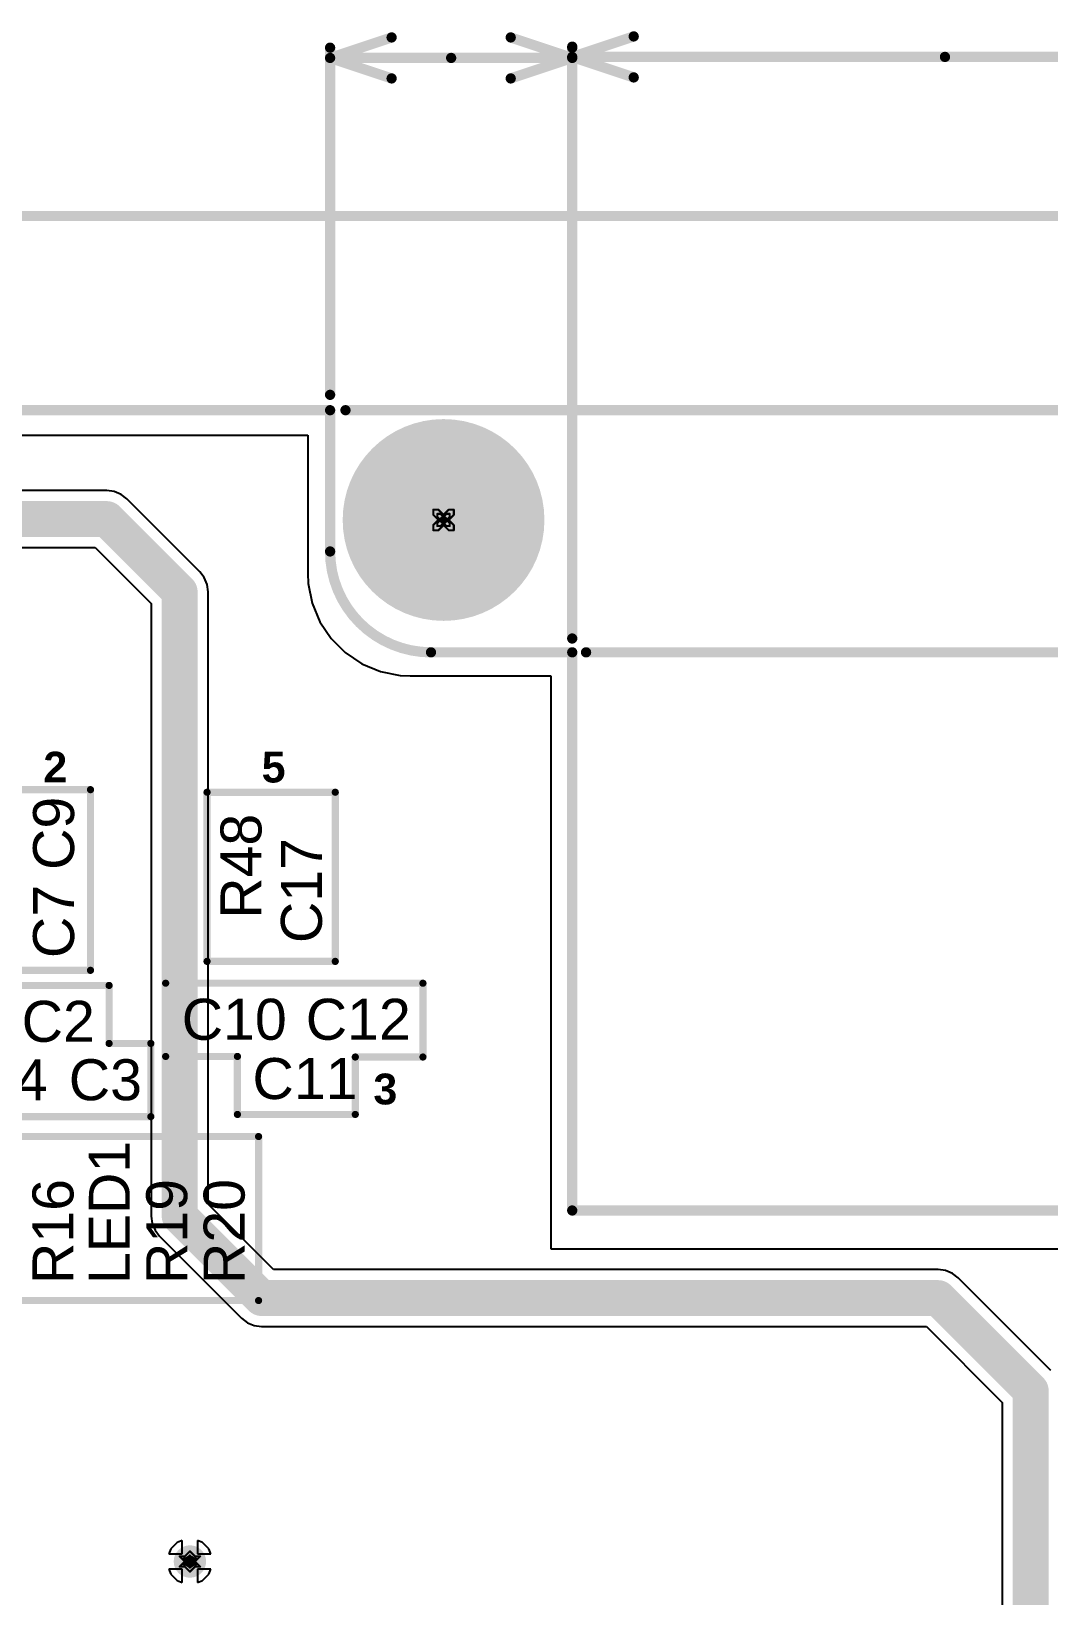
# Model space of a CAD drawing. Header units: inches. Extents: x -18 to 237, y -41 to 211.
# Drawn here: x 44.58 to 69.8, y 81.15 to 119.91 of the extents above; entities that cross this region are included whole.
import ezdxf

# ---------------------------------------------------------------- set-up
doc = ezdxf.new("R2010")
doc.units = ezdxf.units.IN
for name, color, linetype in [('Board Outline', 216, 'Continuous'), ('Bottom Layer', 5, 'Continuous'), ('Bottom Solder', 6, 'Continuous'), ('Dimensions', 6, 'Continuous'), ('Drill Drawing', 1, 'Continuous'), ('Pad Holes', 156, 'Continuous'), ('Top Layer', 1, 'Continuous'), ('Top Overlay', 2, 'Continuous'), ('Top Solder', 216, 'Continuous'), ('Via Holes', 16, 'Continuous')]:
    doc.layers.add(name, color=color, linetype=linetype)
doc.styles.add('Arial', font='', dxfattribs={"height": 0.2})
doc.styles.add('Arial_Bold', font='', dxfattribs={"height": 0.2})
doc.styles.get('Arial').set_extended_font_data('Arial')
doc.styles.get('Arial_Bold').set_extended_font_data('Arial', bold=True)

msp = doc.modelspace()

# ---------------------------------------------------------------- hatches: boundary and pattern name
at = {"layer": 'Bottom Layer'}
h = msp.add_hatch(color=5, dxfattribs=at)
edge = h.paths.add_edge_path()
edge.add_arc((48.51400508, 81.99419974), 0.2999994, 0, 360)
at = {"layer": 'Bottom Solder'}
h = msp.add_hatch(color=6, dxfattribs=at)
edge = h.paths.add_edge_path()
edge.add_arc((54.79970752, 107.80347248), 0.1016, 0, 360)
h = msp.add_hatch(color=6, dxfattribs=at)
edge = h.paths.add_edge_path()
edge.add_arc((48.51400508, 81.99419974), 0.4015993999999999, 0, 360)
at = {"layer": 'Pad Holes'}
h = msp.add_hatch(color=7, dxfattribs=at)
edge = h.paths.add_edge_path()
edge.add_arc((54.79970752, 107.80347248), 2.50000008, 0, 360)
at = {"layer": 'Top Layer'}
h = msp.add_hatch(color=1, dxfattribs=at)
edge = h.paths.add_edge_path()
edge.add_arc((48.51400508, 81.99419974), 0.2999994, 0, 360)
at = {"layer": 'Top Solder'}
h = msp.add_hatch(color=216, dxfattribs=at)
edge = h.paths.add_edge_path()
edge.add_arc((54.79970752, 107.80347248), 0.1016, 0, 360)
h = msp.add_hatch(color=216, dxfattribs=at)
edge = h.paths.add_edge_path()
edge.add_arc((48.51400508, 81.99419974), 0.4015993999999999, 0, 360)
at = {"layer": 'Via Holes'}
h = msp.add_hatch(color=7, dxfattribs=at)
edge = h.paths.add_edge_path()
edge.add_arc((48.51400508, 81.99419974), 0.1499997, 0, 360)

# ---------------------------------------------------------------- linework, layer by layer
at = {"layer": 'Board Outline'}
for points in [[(-3.53781106, 110.52366008, 0.254, 0.254, 0), (51.98820438, 110.52366008, 0.254, 0.254, 0)], [(51.98821708, 107.02367216, 0.254, 0.254, 0), (51.98821708, 110.52367278, 0.254, 0.254, 0)], [(54.48822478, 104.5236797, 0.254, 0.254, -0.4142132647933232), (51.9882247, 107.02367216, 0.254, 0.254, 0)], [(54.48822478, 104.52367208, 0.254, 0.254, 0), (57.98819237999999, 104.52367208, 0.254, 0.254, 0)], [(57.98820508, 90.69266087999999, 0.254, 0.254, 0), (57.98820508, 104.52365938, 0.254, 0.254, 0)], [(57.98819237999999, 104.52367208, 0.1778, 0.1778, -1.496605762665489), (57.98820508, 104.5236416, 0.1778, 0.1778, 0)], [(57.98820508, 90.69266087999999, 0.254, 0.254, 0), (76.46217879999999, 90.69266087999999, 0.254, 0.254, 0)]]:
    msp.add_lwpolyline(points, format="xyseb", dxfattribs=at)
for points in [[(51.92470438, 110.52366008, 0.127, 0.127, 1), (52.05170438, 110.52366008, 0.127, 0.127, 1)], [(51.92471708, 110.52367278, 0.127, 0.127, 1), (52.05171708, 110.52367278, 0.127, 0.127, 1)], [(51.92471708, 107.02367216, 0.127, 0.127, 1), (52.05171708, 107.02367216, 0.127, 0.127, 1)], [(51.9247247, 107.02367216, 0.127, 0.127, 1), (52.0517247, 107.02367216, 0.127, 0.127, 1)], [(54.42472478, 104.5236797, 0.127, 0.127, 1), (54.55172477999999, 104.5236797, 0.127, 0.127, 1)], [(54.42472478, 104.52367208, 0.127, 0.127, 1), (54.55172477999999, 104.52367208, 0.127, 0.127, 1)], [(57.92469238, 104.52367208, 0.127, 0.127, 1), (58.05169237999999, 104.52367208, 0.127, 0.127, 1)], [(57.92470508, 104.52365938, 0.127, 0.127, 1), (58.05170508, 104.52365938, 0.127, 0.127, 1)], [(57.94374238, 104.52367208, 0.08889999999999999, 0.08889999999999999, 1), (58.03264237999999, 104.52367208, 0.08889999999999999, 0.08889999999999999, 1)], [(57.94375508, 104.5236416, 0.08889999999999999, 0.08889999999999999, 1), (58.03265508, 104.5236416, 0.08889999999999999, 0.08889999999999999, 1)], [(57.92470508, 90.69266087999999, 0.127, 0.127, 1), (58.05170508, 90.69266087999999, 0.127, 0.127, 1)], [(57.92470508, 90.69266087999999, 0.127, 0.127, 1), (58.05170508, 90.69266087999999, 0.127, 0.127, 1)]]:
    msp.add_lwpolyline(points, format="xyseb", close=True, dxfattribs=at)
at = {"layer": 'Bottom Layer'}
for p, q in [((39.45339074, 109.90879466), (51.43500508, 109.90879212)), ((51.43500508, 109.90879212), (51.43500508, 106.47979974)), ((51.43500508, 106.47979974), (51.44723517999999, 106.23083402)), ((51.44723517999999, 106.23083402), (51.54437494, 105.74247584)), ((51.54437494, 105.74247584), (51.7349232, 105.28245136)), ((51.7349232, 105.28245136), (52.01155713999999, 104.86843898)), ((52.01155713999999, 104.86843898), (52.36364432, 104.5163518)), ((52.36364432, 104.5163518), (52.77765669999999, 104.23971786)), ((52.77765669999999, 104.23971786), (53.23768118, 104.0491696)), ((53.23768118, 104.0491696), (53.72603936, 103.95202984)), ((53.72603936, 103.95202984), (53.97500508, 103.93979974)), ((53.97500508, 103.93979974), (57.45480508, 103.93979974)), ((57.45480508, 103.93979974), (57.45480508, 89.74120228)), ((57.45480508, 89.74120228), (75.81895936, 89.74118958)), ((48.04434638, 82.3080142), (47.99326698, 82.18469974)), ((48.20019061999999, 82.46385844), (48.04434638, 82.3080142)), ((48.32350508, 82.51493784), (48.20019061999999, 82.46385844)), ((48.32350508, 82.18469974), (48.32350508, 82.51493784)), ((48.82781954, 82.46385844), (48.70450508, 82.51493784)), ((48.70450508, 82.51493784), (48.70450508, 82.18469974)), ((48.98366378, 82.3080142), (48.82781954, 82.46385844)), ((49.03474318, 82.18469974), (48.98366378, 82.3080142)), ((47.99326698, 82.18469974), (48.32350508, 82.18469974)), ((48.32350508, 81.80369973999998), (47.99326698, 81.80369973999998)), ((47.99326698, 81.80369973999998), (48.04434638, 81.68038528)), ((48.32350508, 81.47346164), (48.32350508, 81.80369973999998)), ((48.70450508, 82.18469974), (49.03474318, 82.18469974)), ((49.03474318, 81.80369973999998), (48.70450508, 81.80369973999998)), ((48.70450508, 81.80369973999998), (48.70450508, 81.47346164)), ((48.98366378, 81.68038528), (49.03474318, 81.80369973999998)), ((48.04434638, 81.68038528), (48.20019061999999, 81.52454104)), ((48.20019061999999, 81.52454104), (48.32350508, 81.47346164)), ((48.70450508, 81.47346164), (48.82781954, 81.52454104)), ((48.82781954, 81.52454104), (48.98366378, 81.68038528))]:
    msp.add_line(p, q, dxfattribs=at)
at = {"layer": 'Dimensions'}
for points in [[(51.98821708, 119.253, 0.254, 0.254, 0), (53.51221708, 119.761, 0.254, 0.254, 0)], [(56.46420508, 119.761, 0.254, 0.254, 0), (57.98820508, 119.253, 0.254, 0.254, 0)], [(57.98820508, 119.2784, 0.254, 0.254, 0), (59.51220508, 119.7864, 0.254, 0.254, 0)], [(51.98821708, 110.90467278, 0.254, 0.254, 0), (51.98821708, 119.507, 0.254, 0.254, 0)], [(57.98820508, 104.8665416, 0.254, 0.254, 0), (57.98820508, 119.5324, 0.254, 0.254, 0)], [(57.98820508, 104.8665416, 0.254, 0.254, 0), (57.98820508, 119.507, 0.254, 0.254, 0)], [(57.98820508, 119.2784, 0.254, 0.254, 0), (59.51220508, 118.7704, 0.254, 0.254, 0)], [(57.98820508, 119.2784, 0.254, 0.254, 0), (67.22519194, 119.2784, 0.254, 0.254, 0)], [(67.22519194, 119.2784, 0.254, 0.254, 0), (76.46217879999999, 119.2784, 0.254, 0.254, 0)], [(51.98821708, 119.253, 0.254, 0.254, 0), (53.51221708, 118.745, 0.254, 0.254, 0)], [(51.98821708, 119.253, 0.254, 0.254, 0), (54.98821107999999, 119.253, 0.254, 0.254, 0)], [(54.98821107999999, 119.253, 0.254, 0.254, 0), (57.98820508, 119.253, 0.254, 0.254, 0)], [(56.46420508, 118.745, 0.254, 0.254, 0), (57.98820508, 119.253, 0.254, 0.254, 0)], [(43.31795756, 115.33648256, 0.254, 0.254, 0), (76.46217879999999, 115.33648256, 0.254, 0.254, 0)], [(52.36921707999999, 110.52367278, 0.254, 0.254, 0), (90.47479999999999, 110.52367278, 0.254, 0.254, 0)], [(58.33110508, 104.5236416, 0.254, 0.254, 0), (83.28659999999999, 104.5236416, 0.254, 0.254, 0)]]:
    msp.add_lwpolyline(points, format="xyseb", dxfattribs=at)
for points in [[(53.44871707999999, 119.761, 0.127, 0.127, 1), (53.57571708, 119.761, 0.127, 0.127, 1)], [(56.40070507999999, 119.761, 0.127, 0.127, 1), (56.52770508, 119.761, 0.127, 0.127, 1)], [(59.44870508, 119.7864, 0.127, 0.127, 1), (59.57570508, 119.7864, 0.127, 0.127, 1)], [(51.92471708, 119.507, 0.127, 0.127, 1), (52.05171708, 119.507, 0.127, 0.127, 1)], [(57.92470508, 119.5324, 0.127, 0.127, 1), (58.05170508, 119.5324, 0.127, 0.127, 1)], [(57.92470508, 119.507, 0.127, 0.127, 1), (58.05170508, 119.507, 0.127, 0.127, 1)], [(57.92470508, 119.2784, 0.127, 0.127, 1), (58.05170508, 119.2784, 0.127, 0.127, 1)], [(57.92470508, 119.2784, 0.127, 0.127, 1), (58.05170508, 119.2784, 0.127, 0.127, 1)], [(57.92470508, 119.2784, 0.127, 0.127, 1), (58.05170508, 119.2784, 0.127, 0.127, 1)], [(67.16169194, 119.2784, 0.127, 0.127, 1), (67.28869194, 119.2784, 0.127, 0.127, 1)], [(67.16169194, 119.2784, 0.127, 0.127, 1), (67.28869194, 119.2784, 0.127, 0.127, 1)], [(51.92471708, 119.253, 0.127, 0.127, 1), (52.05171708, 119.253, 0.127, 0.127, 1)], [(51.92471708, 119.253, 0.127, 0.127, 1), (52.05171708, 119.253, 0.127, 0.127, 1)], [(51.92471708, 119.253, 0.127, 0.127, 1), (52.05171708, 119.253, 0.127, 0.127, 1)], [(54.92471107999999, 119.253, 0.127, 0.127, 1), (55.05171107999999, 119.253, 0.127, 0.127, 1)], [(54.92471107999999, 119.253, 0.127, 0.127, 1), (55.05171107999999, 119.253, 0.127, 0.127, 1)], [(57.92470508, 119.253, 0.127, 0.127, 1), (58.05170508, 119.253, 0.127, 0.127, 1)], [(57.92470508, 119.253, 0.127, 0.127, 1), (58.05170508, 119.253, 0.127, 0.127, 1)], [(57.92470508, 119.253, 0.127, 0.127, 1), (58.05170508, 119.253, 0.127, 0.127, 1)], [(53.44871707999999, 118.745, 0.127, 0.127, 1), (53.57571708, 118.745, 0.127, 0.127, 1)], [(56.40070507999999, 118.745, 0.127, 0.127, 1), (56.52770508, 118.745, 0.127, 0.127, 1)], [(59.44870508, 118.7704, 0.127, 0.127, 1), (59.57570508, 118.7704, 0.127, 0.127, 1)], [(51.92471708, 110.90467278, 0.127, 0.127, 1), (52.05171708, 110.90467278, 0.127, 0.127, 1)], [(52.30571707999999, 110.52367278, 0.127, 0.127, 1), (52.43271707999999, 110.52367278, 0.127, 0.127, 1)], [(57.92470508, 104.8665416, 0.127, 0.127, 1), (58.05170508, 104.8665416, 0.127, 0.127, 1)], [(57.92470508, 104.8665416, 0.127, 0.127, 1), (58.05170508, 104.8665416, 0.127, 0.127, 1)], [(58.26760508, 104.5236416, 0.127, 0.127, 1), (58.39460508, 104.5236416, 0.127, 0.127, 1)]]:
    msp.add_lwpolyline(points, format="xyseb", close=True, dxfattribs=at)
at = {"layer": 'Drill Drawing'}
for points in [[(54.54570751999999, 107.93047248, 0.0508, 0.0508, 0), (54.54570751999999, 108.05747248, 0.0508, 0.0508, 0)], [(54.54570751999999, 108.05747248, 0.0508, 0.0508, 0), (54.67270752, 108.05747248, 0.0508, 0.0508, 0)], [(54.54570751999999, 107.93047248, 0.0508, 0.0508, 0), (54.67270752, 107.80347248, 0.0508, 0.0508, 0)], [(54.54570751999999, 107.67647248, 0.0508, 0.0508, 0), (54.67270752, 107.80347248, 0.0508, 0.0508, 0)], [(54.64730752, 107.87967248, 0.0508, 0.0508, 0), (54.64730752, 107.95587248, 0.0508, 0.0508, 0)], [(54.64730752, 107.95587248, 0.0508, 0.0508, 0), (54.72350752, 107.95587248, 0.0508, 0.0508, 0)], [(54.64730752, 107.87967248, 0.0508, 0.0508, 0), (54.72350752, 107.80347248, 0.0508, 0.0508, 0)], [(54.64730752, 107.72727248, 0.0508, 0.0508, 0), (54.72350752, 107.80347248, 0.0508, 0.0508, 0)], [(54.67270752, 108.05747248, 0.0508, 0.0508, 0), (54.79970752, 107.93047248, 0.0508, 0.0508, 0)], [(54.72350752, 107.95587248, 0.0508, 0.0508, 0), (54.79970752, 107.87967248, 0.0508, 0.0508, 0)], [(54.79970752, 107.93047248, 0.0508, 0.0508, 0), (54.92670752, 108.05747248, 0.0508, 0.0508, 0)], [(54.79970752, 107.87967248, 0.0508, 0.0508, 0), (54.87590751999999, 107.95587248, 0.0508, 0.0508, 0)], [(54.87590751999999, 107.95587248, 0.0508, 0.0508, 0), (54.95210752, 107.95587248, 0.0508, 0.0508, 0)], [(54.87590751999999, 107.80347248, 0.0508, 0.0508, 0), (54.95210752, 107.87967248, 0.0508, 0.0508, 0)], [(54.87590751999999, 107.80347248, 0.0508, 0.0508, 0), (54.95210752, 107.72727248, 0.0508, 0.0508, 0)], [(54.92670752, 108.05747248, 0.0508, 0.0508, 0), (55.05370752, 108.05747248, 0.0508, 0.0508, 0)], [(54.92670752, 107.80347248, 0.0508, 0.0508, 0), (55.05370752, 107.93047248, 0.0508, 0.0508, 0)], [(54.92670752, 107.80347248, 0.0508, 0.0508, 0), (55.05370752, 107.67647248, 0.0508, 0.0508, 0)], [(54.95210752, 107.87967248, 0.0508, 0.0508, 0), (54.95210752, 107.95587248, 0.0508, 0.0508, 0)], [(55.05370752, 107.93047248, 0.0508, 0.0508, 0), (55.05370752, 108.05747248, 0.0508, 0.0508, 0)], [(54.54570751999999, 107.54947248, 0.0508, 0.0508, 0), (54.54570751999999, 107.67647248, 0.0508, 0.0508, 0)], [(54.54570751999999, 107.54947248, 0.0508, 0.0508, 0), (54.67270752, 107.54947248, 0.0508, 0.0508, 0)], [(54.64730752, 107.65107248, 0.0508, 0.0508, 0), (54.64730752, 107.72727248, 0.0508, 0.0508, 0)], [(54.64730752, 107.65107248, 0.0508, 0.0508, 0), (54.72350752, 107.65107248, 0.0508, 0.0508, 0)], [(54.67270752, 107.54947248, 0.0508, 0.0508, 0), (54.79970752, 107.67647248, 0.0508, 0.0508, 0)], [(54.72350752, 107.65107248, 0.0508, 0.0508, 0), (54.79970752, 107.72727248, 0.0508, 0.0508, 0)], [(54.79970752, 107.72727248, 0.0508, 0.0508, 0), (54.87590751999999, 107.65107248, 0.0508, 0.0508, 0)], [(54.79970752, 107.67647248, 0.0508, 0.0508, 0), (54.92670752, 107.54947248, 0.0508, 0.0508, 0)], [(54.87590751999999, 107.65107248, 0.0508, 0.0508, 0), (54.95210752, 107.65107248, 0.0508, 0.0508, 0)], [(54.92670752, 107.54947248, 0.0508, 0.0508, 0), (55.05370752, 107.54947248, 0.0508, 0.0508, 0)], [(54.95210752, 107.65107248, 0.0508, 0.0508, 0), (54.95210752, 107.72727248, 0.0508, 0.0508, 0)], [(55.05370752, 107.54947248, 0.0508, 0.0508, 0), (55.05370752, 107.67647248, 0.0508, 0.0508, 0)], [(48.38700507999999, 82.12119974, 0.0508, 0.0508, 0), (48.51400508, 82.24819973999999, 0.0508, 0.0508, 0)], [(48.51400508, 82.24819973999999, 0.0508, 0.0508, 0), (48.64100507999999, 82.12119974, 0.0508, 0.0508, 0)], [(48.26000508, 82.12119974, 0.0508, 0.0508, 0), (48.38700507999999, 81.99419974, 0.0508, 0.0508, 0)], [(48.26000508, 82.12119974, 0.0508, 0.0508, 0), (48.38700507999999, 82.12119974, 0.0508, 0.0508, 0)], [(48.26000508, 81.86719974, 0.0508, 0.0508, 0), (48.38700507999999, 81.99419974, 0.0508, 0.0508, 0)], [(48.26000508, 81.86719974, 0.0508, 0.0508, 0), (48.38700507999999, 81.86719974, 0.0508, 0.0508, 0)], [(48.36160508, 82.07039974, 0.0508, 0.0508, 0), (48.43780508, 81.99419974, 0.0508, 0.0508, 0)], [(48.36160508, 82.07039974, 0.0508, 0.0508, 0), (48.43780508, 82.07039974, 0.0508, 0.0508, 0)], [(48.36160508, 81.91799974, 0.0508, 0.0508, 0), (48.43780508, 81.99419974, 0.0508, 0.0508, 0)], [(48.36160508, 81.91799974, 0.0508, 0.0508, 0), (48.43780508, 81.91799974, 0.0508, 0.0508, 0)], [(48.38700507999999, 81.86719974, 0.0508, 0.0508, 0), (48.51400508, 81.74019974, 0.0508, 0.0508, 0)], [(48.43780508, 82.07039974, 0.0508, 0.0508, 0), (48.51400508, 82.14659974, 0.0508, 0.0508, 0)], [(48.43780508, 81.91799974, 0.0508, 0.0508, 0), (48.51400508, 81.84179974, 0.0508, 0.0508, 0)], [(48.51400508, 82.14659974, 0.0508, 0.0508, 0), (48.59020508, 82.07039974, 0.0508, 0.0508, 0)], [(48.51400508, 81.84179974, 0.0508, 0.0508, 0), (48.59020508, 81.91799974, 0.0508, 0.0508, 0)], [(48.51400508, 81.74019974, 0.0508, 0.0508, 0), (48.64100507999999, 81.86719974, 0.0508, 0.0508, 0)], [(48.59020508, 82.07039974, 0.0508, 0.0508, 0), (48.66640508, 82.07039974, 0.0508, 0.0508, 0)], [(48.59020508, 81.99419974, 0.0508, 0.0508, 0), (48.66640508, 82.07039974, 0.0508, 0.0508, 0)], [(48.59020508, 81.99419974, 0.0508, 0.0508, 0), (48.66640508, 81.91799974, 0.0508, 0.0508, 0)], [(48.59020508, 81.91799974, 0.0508, 0.0508, 0), (48.66640508, 81.91799974, 0.0508, 0.0508, 0)], [(48.64100507999999, 82.12119974, 0.0508, 0.0508, 0), (48.76800508, 82.12119974, 0.0508, 0.0508, 0)], [(48.64100507999999, 81.99419974, 0.0508, 0.0508, 0), (48.76800508, 82.12119974, 0.0508, 0.0508, 0)], [(48.64100507999999, 81.99419974, 0.0508, 0.0508, 0), (48.76800508, 81.86719974, 0.0508, 0.0508, 0)], [(48.64100507999999, 81.86719974, 0.0508, 0.0508, 0), (48.76800508, 81.86719974, 0.0508, 0.0508, 0)]]:
    msp.add_lwpolyline(points, format="xyseb", dxfattribs=at)
for points in [[(54.53300751999999, 108.05747248, 0.0254, 0.0254, 1), (54.55840752, 108.05747248, 0.0254, 0.0254, 1)], [(54.53300751999999, 108.05747248, 0.0254, 0.0254, 1), (54.55840752, 108.05747248, 0.0254, 0.0254, 1)], [(54.53300751999999, 107.93047248, 0.0254, 0.0254, 1), (54.55840752, 107.93047248, 0.0254, 0.0254, 1)], [(54.53300751999999, 107.93047248, 0.0254, 0.0254, 1), (54.55840752, 107.93047248, 0.0254, 0.0254, 1)], [(54.63460751999999, 107.95587248, 0.0254, 0.0254, 1), (54.66000752, 107.95587248, 0.0254, 0.0254, 1)], [(54.63460751999999, 107.95587248, 0.0254, 0.0254, 1), (54.66000752, 107.95587248, 0.0254, 0.0254, 1)], [(54.63460751999999, 107.87967248, 0.0254, 0.0254, 1), (54.66000752, 107.87967248, 0.0254, 0.0254, 1)], [(54.63460751999999, 107.87967248, 0.0254, 0.0254, 1), (54.66000752, 107.87967248, 0.0254, 0.0254, 1)], [(54.66000752, 108.05747248, 0.0254, 0.0254, 1), (54.68540752, 108.05747248, 0.0254, 0.0254, 1)], [(54.66000752, 108.05747248, 0.0254, 0.0254, 1), (54.68540752, 108.05747248, 0.0254, 0.0254, 1)], [(54.66000752, 107.80347248, 0.0254, 0.0254, 1), (54.68540752, 107.80347248, 0.0254, 0.0254, 1)], [(54.66000752, 107.80347248, 0.0254, 0.0254, 1), (54.68540752, 107.80347248, 0.0254, 0.0254, 1)], [(54.71080752, 107.95587248, 0.0254, 0.0254, 1), (54.73620751999999, 107.95587248, 0.0254, 0.0254, 1)], [(54.71080752, 107.95587248, 0.0254, 0.0254, 1), (54.73620751999999, 107.95587248, 0.0254, 0.0254, 1)], [(54.71080752, 107.80347248, 0.0254, 0.0254, 1), (54.73620751999999, 107.80347248, 0.0254, 0.0254, 1)], [(54.71080752, 107.80347248, 0.0254, 0.0254, 1), (54.73620751999999, 107.80347248, 0.0254, 0.0254, 1)], [(54.78700752, 107.93047248, 0.0254, 0.0254, 1), (54.81240751999999, 107.93047248, 0.0254, 0.0254, 1)], [(54.78700752, 107.93047248, 0.0254, 0.0254, 1), (54.81240751999999, 107.93047248, 0.0254, 0.0254, 1)], [(54.78700752, 107.87967248, 0.0254, 0.0254, 1), (54.81240751999999, 107.87967248, 0.0254, 0.0254, 1)], [(54.78700752, 107.87967248, 0.0254, 0.0254, 1), (54.81240751999999, 107.87967248, 0.0254, 0.0254, 1)], [(54.86320752, 107.95587248, 0.0254, 0.0254, 1), (54.88860752, 107.95587248, 0.0254, 0.0254, 1)], [(54.86320752, 107.95587248, 0.0254, 0.0254, 1), (54.88860752, 107.95587248, 0.0254, 0.0254, 1)], [(54.86320752, 107.80347248, 0.0254, 0.0254, 1), (54.88860752, 107.80347248, 0.0254, 0.0254, 1)], [(54.86320752, 107.80347248, 0.0254, 0.0254, 1), (54.88860752, 107.80347248, 0.0254, 0.0254, 1)], [(54.91400751999999, 108.05747248, 0.0254, 0.0254, 1), (54.93940751999999, 108.05747248, 0.0254, 0.0254, 1)], [(54.91400751999999, 108.05747248, 0.0254, 0.0254, 1), (54.93940751999999, 108.05747248, 0.0254, 0.0254, 1)], [(54.91400751999999, 107.80347248, 0.0254, 0.0254, 1), (54.93940751999999, 107.80347248, 0.0254, 0.0254, 1)], [(54.91400751999999, 107.80347248, 0.0254, 0.0254, 1), (54.93940751999999, 107.80347248, 0.0254, 0.0254, 1)], [(54.93940751999999, 107.95587248, 0.0254, 0.0254, 1), (54.96480752, 107.95587248, 0.0254, 0.0254, 1)], [(54.93940751999999, 107.95587248, 0.0254, 0.0254, 1), (54.96480752, 107.95587248, 0.0254, 0.0254, 1)], [(54.93940751999999, 107.87967248, 0.0254, 0.0254, 1), (54.96480752, 107.87967248, 0.0254, 0.0254, 1)], [(54.93940751999999, 107.87967248, 0.0254, 0.0254, 1), (54.96480752, 107.87967248, 0.0254, 0.0254, 1)], [(55.04100751999999, 108.05747248, 0.0254, 0.0254, 1), (55.06640752, 108.05747248, 0.0254, 0.0254, 1)], [(55.04100751999999, 108.05747248, 0.0254, 0.0254, 1), (55.06640752, 108.05747248, 0.0254, 0.0254, 1)], [(55.04100751999999, 107.93047248, 0.0254, 0.0254, 1), (55.06640752, 107.93047248, 0.0254, 0.0254, 1)], [(55.04100751999999, 107.93047248, 0.0254, 0.0254, 1), (55.06640752, 107.93047248, 0.0254, 0.0254, 1)], [(54.53300751999999, 107.67647248, 0.0254, 0.0254, 1), (54.55840752, 107.67647248, 0.0254, 0.0254, 1)], [(54.53300751999999, 107.67647248, 0.0254, 0.0254, 1), (54.55840752, 107.67647248, 0.0254, 0.0254, 1)], [(54.53300751999999, 107.54947248, 0.0254, 0.0254, 1), (54.55840752, 107.54947248, 0.0254, 0.0254, 1)], [(54.53300751999999, 107.54947248, 0.0254, 0.0254, 1), (54.55840752, 107.54947248, 0.0254, 0.0254, 1)], [(54.63460751999999, 107.72727248, 0.0254, 0.0254, 1), (54.66000752, 107.72727248, 0.0254, 0.0254, 1)], [(54.63460751999999, 107.72727248, 0.0254, 0.0254, 1), (54.66000752, 107.72727248, 0.0254, 0.0254, 1)], [(54.63460751999999, 107.65107248, 0.0254, 0.0254, 1), (54.66000752, 107.65107248, 0.0254, 0.0254, 1)], [(54.63460751999999, 107.65107248, 0.0254, 0.0254, 1), (54.66000752, 107.65107248, 0.0254, 0.0254, 1)], [(54.66000752, 107.54947248, 0.0254, 0.0254, 1), (54.68540752, 107.54947248, 0.0254, 0.0254, 1)], [(54.66000752, 107.54947248, 0.0254, 0.0254, 1), (54.68540752, 107.54947248, 0.0254, 0.0254, 1)], [(54.71080752, 107.65107248, 0.0254, 0.0254, 1), (54.73620751999999, 107.65107248, 0.0254, 0.0254, 1)], [(54.71080752, 107.65107248, 0.0254, 0.0254, 1), (54.73620751999999, 107.65107248, 0.0254, 0.0254, 1)], [(54.78700752, 107.72727248, 0.0254, 0.0254, 1), (54.81240751999999, 107.72727248, 0.0254, 0.0254, 1)], [(54.78700752, 107.72727248, 0.0254, 0.0254, 1), (54.81240751999999, 107.72727248, 0.0254, 0.0254, 1)], [(54.78700752, 107.67647248, 0.0254, 0.0254, 1), (54.81240751999999, 107.67647248, 0.0254, 0.0254, 1)], [(54.78700752, 107.67647248, 0.0254, 0.0254, 1), (54.81240751999999, 107.67647248, 0.0254, 0.0254, 1)], [(54.86320752, 107.65107248, 0.0254, 0.0254, 1), (54.88860752, 107.65107248, 0.0254, 0.0254, 1)], [(54.86320752, 107.65107248, 0.0254, 0.0254, 1), (54.88860752, 107.65107248, 0.0254, 0.0254, 1)], [(54.91400751999999, 107.54947248, 0.0254, 0.0254, 1), (54.93940751999999, 107.54947248, 0.0254, 0.0254, 1)], [(54.91400751999999, 107.54947248, 0.0254, 0.0254, 1), (54.93940751999999, 107.54947248, 0.0254, 0.0254, 1)], [(54.93940751999999, 107.72727248, 0.0254, 0.0254, 1), (54.96480752, 107.72727248, 0.0254, 0.0254, 1)], [(54.93940751999999, 107.72727248, 0.0254, 0.0254, 1), (54.96480752, 107.72727248, 0.0254, 0.0254, 1)], [(54.93940751999999, 107.65107248, 0.0254, 0.0254, 1), (54.96480752, 107.65107248, 0.0254, 0.0254, 1)], [(54.93940751999999, 107.65107248, 0.0254, 0.0254, 1), (54.96480752, 107.65107248, 0.0254, 0.0254, 1)], [(55.04100751999999, 107.67647248, 0.0254, 0.0254, 1), (55.06640752, 107.67647248, 0.0254, 0.0254, 1)], [(55.04100751999999, 107.67647248, 0.0254, 0.0254, 1), (55.06640752, 107.67647248, 0.0254, 0.0254, 1)], [(55.04100751999999, 107.54947248, 0.0254, 0.0254, 1), (55.06640752, 107.54947248, 0.0254, 0.0254, 1)], [(55.04100751999999, 107.54947248, 0.0254, 0.0254, 1), (55.06640752, 107.54947248, 0.0254, 0.0254, 1)], [(48.50130508, 82.24819973999999, 0.0254, 0.0254, 1), (48.52670508, 82.24819973999999, 0.0254, 0.0254, 1)], [(48.50130508, 82.24819973999999, 0.0254, 0.0254, 1), (48.52670508, 82.24819973999999, 0.0254, 0.0254, 1)], [(48.24730508, 82.12119974, 0.0254, 0.0254, 1), (48.27270507999999, 82.12119974, 0.0254, 0.0254, 1)], [(48.24730508, 82.12119974, 0.0254, 0.0254, 1), (48.27270507999999, 82.12119974, 0.0254, 0.0254, 1)], [(48.24730508, 81.86719974, 0.0254, 0.0254, 1), (48.27270507999999, 81.86719974, 0.0254, 0.0254, 1)], [(48.24730508, 81.86719974, 0.0254, 0.0254, 1), (48.27270507999999, 81.86719974, 0.0254, 0.0254, 1)], [(48.34890508, 82.07039974, 0.0254, 0.0254, 1), (48.37430508, 82.07039974, 0.0254, 0.0254, 1)], [(48.34890508, 82.07039974, 0.0254, 0.0254, 1), (48.37430508, 82.07039974, 0.0254, 0.0254, 1)], [(48.34890508, 81.91799974, 0.0254, 0.0254, 1), (48.37430508, 81.91799974, 0.0254, 0.0254, 1)], [(48.34890508, 81.91799974, 0.0254, 0.0254, 1), (48.37430508, 81.91799974, 0.0254, 0.0254, 1)], [(48.37430508, 82.12119974, 0.0254, 0.0254, 1), (48.39970508, 82.12119974, 0.0254, 0.0254, 1)], [(48.37430508, 82.12119974, 0.0254, 0.0254, 1), (48.39970508, 82.12119974, 0.0254, 0.0254, 1)], [(48.37430508, 81.99419974, 0.0254, 0.0254, 1), (48.39970508, 81.99419974, 0.0254, 0.0254, 1)], [(48.37430508, 81.99419974, 0.0254, 0.0254, 1), (48.39970508, 81.99419974, 0.0254, 0.0254, 1)], [(48.37430508, 81.86719974, 0.0254, 0.0254, 1), (48.39970508, 81.86719974, 0.0254, 0.0254, 1)], [(48.37430508, 81.86719974, 0.0254, 0.0254, 1), (48.39970508, 81.86719974, 0.0254, 0.0254, 1)], [(48.42510507999999, 82.07039974, 0.0254, 0.0254, 1), (48.45050508, 82.07039974, 0.0254, 0.0254, 1)], [(48.42510507999999, 82.07039974, 0.0254, 0.0254, 1), (48.45050508, 82.07039974, 0.0254, 0.0254, 1)], [(48.42510507999999, 81.99419974, 0.0254, 0.0254, 1), (48.45050508, 81.99419974, 0.0254, 0.0254, 1)], [(48.42510507999999, 81.99419974, 0.0254, 0.0254, 1), (48.45050508, 81.99419974, 0.0254, 0.0254, 1)], [(48.42510507999999, 81.91799974, 0.0254, 0.0254, 1), (48.45050508, 81.91799974, 0.0254, 0.0254, 1)], [(48.42510507999999, 81.91799974, 0.0254, 0.0254, 1), (48.45050508, 81.91799974, 0.0254, 0.0254, 1)], [(48.50130508, 82.14659974, 0.0254, 0.0254, 1), (48.52670508, 82.14659974, 0.0254, 0.0254, 1)], [(48.50130508, 82.14659974, 0.0254, 0.0254, 1), (48.52670508, 82.14659974, 0.0254, 0.0254, 1)], [(48.50130508, 81.84179974, 0.0254, 0.0254, 1), (48.52670508, 81.84179974, 0.0254, 0.0254, 1)], [(48.50130508, 81.84179974, 0.0254, 0.0254, 1), (48.52670508, 81.84179974, 0.0254, 0.0254, 1)], [(48.57750507999999, 82.07039974, 0.0254, 0.0254, 1), (48.60290508, 82.07039974, 0.0254, 0.0254, 1)], [(48.57750507999999, 82.07039974, 0.0254, 0.0254, 1), (48.60290508, 82.07039974, 0.0254, 0.0254, 1)], [(48.57750507999999, 81.99419974, 0.0254, 0.0254, 1), (48.60290508, 81.99419974, 0.0254, 0.0254, 1)], [(48.57750507999999, 81.99419974, 0.0254, 0.0254, 1), (48.60290508, 81.99419974, 0.0254, 0.0254, 1)], [(48.57750507999999, 81.91799974, 0.0254, 0.0254, 1), (48.60290508, 81.91799974, 0.0254, 0.0254, 1)], [(48.57750507999999, 81.91799974, 0.0254, 0.0254, 1), (48.60290508, 81.91799974, 0.0254, 0.0254, 1)], [(48.62830508, 82.12119974, 0.0254, 0.0254, 1), (48.65370508, 82.12119974, 0.0254, 0.0254, 1)], [(48.62830508, 82.12119974, 0.0254, 0.0254, 1), (48.65370508, 82.12119974, 0.0254, 0.0254, 1)], [(48.62830508, 81.99419974, 0.0254, 0.0254, 1), (48.65370508, 81.99419974, 0.0254, 0.0254, 1)], [(48.62830508, 81.99419974, 0.0254, 0.0254, 1), (48.65370508, 81.99419974, 0.0254, 0.0254, 1)], [(48.62830508, 81.86719974, 0.0254, 0.0254, 1), (48.65370508, 81.86719974, 0.0254, 0.0254, 1)], [(48.62830508, 81.86719974, 0.0254, 0.0254, 1), (48.65370508, 81.86719974, 0.0254, 0.0254, 1)], [(48.65370508, 82.07039974, 0.0254, 0.0254, 1), (48.67910508, 82.07039974, 0.0254, 0.0254, 1)], [(48.65370508, 82.07039974, 0.0254, 0.0254, 1), (48.67910508, 82.07039974, 0.0254, 0.0254, 1)], [(48.65370508, 81.91799974, 0.0254, 0.0254, 1), (48.67910508, 81.91799974, 0.0254, 0.0254, 1)], [(48.65370508, 81.91799974, 0.0254, 0.0254, 1), (48.67910508, 81.91799974, 0.0254, 0.0254, 1)], [(48.75530508, 82.12119974, 0.0254, 0.0254, 1), (48.78070508, 82.12119974, 0.0254, 0.0254, 1)], [(48.75530508, 82.12119974, 0.0254, 0.0254, 1), (48.78070508, 82.12119974, 0.0254, 0.0254, 1)], [(48.75530508, 81.86719974, 0.0254, 0.0254, 1), (48.78070508, 81.86719974, 0.0254, 0.0254, 1)], [(48.75530508, 81.86719974, 0.0254, 0.0254, 1), (48.78070508, 81.86719974, 0.0254, 0.0254, 1)], [(48.50130508, 81.74019974, 0.0254, 0.0254, 1), (48.52670508, 81.74019974, 0.0254, 0.0254, 1)], [(48.50130508, 81.74019974, 0.0254, 0.0254, 1), (48.52670508, 81.74019974, 0.0254, 0.0254, 1)]]:
    msp.add_lwpolyline(points, format="xyseb", close=True, dxfattribs=at)
at = {"layer": 'Top Layer'}
for p, q in [((31.8760094, 109.90879466), (51.43500508, 109.90879212)), ((51.43500508, 109.90879212), (51.43500508, 106.47979974)), ((46.45671176, 108.53052716), (38.80404736, 108.53052716)), ((46.63905582, 108.50652162), (46.45671176, 108.53052716)), ((46.80897674, 108.43613822), (46.63905582, 108.50652162)), ((46.95488704, 108.32417502), (46.80897674, 108.43613822)), ((48.75818036, 106.5208817), (46.95488704, 108.32417502)), ((38.80404736, 107.12147232), (46.16488862, 107.12147232)), ((46.16488862, 107.12147232), (47.55547765999999, 105.73088328)), ((48.87014356, 106.3749714), (48.75818036, 106.5208817)), ((48.94052696, 106.20505048), (48.87014356, 106.3749714)), ((51.43500508, 106.47979974), (51.44723517999999, 106.23083402)), ((51.44723517999999, 106.23083402), (51.54437494, 105.74247584)), ((48.9645325, 106.02270642), (48.94052696, 106.20505048)), ((48.9645325, 90.84582288), (48.9645325, 106.02270642)), ((47.55547765999999, 105.73088328), (47.55547765999999, 90.55399974)), ((51.54437494, 105.74247584), (51.7349232, 105.28245136)), ((51.7349232, 105.28245136), (52.01155713999999, 104.86843898)), ((52.01155713999999, 104.86843898), (52.36364432, 104.5163518)), ((52.36364432, 104.5163518), (52.77765669999999, 104.23971786)), ((52.77765669999999, 104.23971786), (53.23768118, 104.0491696)), ((53.23768118, 104.0491696), (53.72603936, 103.95202984)), ((53.72603936, 103.95202984), (53.97500508, 103.93979974)), ((53.97500508, 103.93979974), (57.45480508, 103.93979974)), ((57.45480508, 103.93979974), (57.45480508, 89.74120228)), ((50.58382822, 89.22652715999999), (48.9645325, 90.84582288)), ((47.55547765999999, 90.55399974), (47.5794832, 90.37165567999999)), ((47.5794832, 90.37165567999999), (47.6498666, 90.20173476)), ((47.6498666, 90.20173476), (47.7618298, 90.05582446)), ((47.7618298, 90.05582446), (49.7938298, 88.02382446)), ((57.45480508, 89.74120228), (75.81895936, 89.74118958)), ((67.05600507999999, 89.22652715999999), (50.58382822, 89.22652715999999)), ((67.23834914, 89.20252161999998), (67.05600507999999, 89.22652715999999)), ((67.40827005999999, 89.13213822), (67.23834914, 89.20252161999998)), ((67.55418036, 89.02017502), (67.40827005999999, 89.13213822)), ((69.84822453999999, 86.72613084), (67.55418036, 89.02017502)), ((49.7938298, 88.02382446), (49.93974009999999, 87.91186126)), ((49.93974009999999, 87.91186126), (50.10966102, 87.84147786)), ((50.10966102, 87.84147786), (50.29200508, 87.81747232)), ((50.29200508, 87.81747232), (66.76418193999999, 87.81747232)), ((66.76418193999999, 87.81747232), (68.64552184, 85.93613241999999)), ((68.64552184, 85.93613241999999), (68.64552184, 76.18145546)), ((48.04434638, 82.3080142), (47.99326698, 82.18469974)), ((48.20019061999999, 82.46385844), (48.04434638, 82.3080142)), ((48.32350508, 82.51493784), (48.20019061999999, 82.46385844)), ((48.32350508, 82.18469974), (48.32350508, 82.51493784)), ((48.82781954, 82.46385844), (48.70450508, 82.51493784)), ((48.70450508, 82.51493784), (48.70450508, 82.18469974)), ((48.98366378, 82.3080142), (48.82781954, 82.46385844)), ((49.03474318, 82.18469974), (48.98366378, 82.3080142)), ((47.99326698, 82.18469974), (48.32350508, 82.18469974)), ((48.32350508, 81.80369973999998), (47.99326698, 81.80369973999998)), ((47.99326698, 81.80369973999998), (48.04434638, 81.68038528)), ((48.32350508, 81.47346164), (48.32350508, 81.80369973999998)), ((48.70450508, 82.18469974), (49.03474318, 82.18469974)), ((49.03474318, 81.80369973999998), (48.70450508, 81.80369973999998)), ((48.70450508, 81.80369973999998), (48.70450508, 81.47346164)), ((48.98366378, 81.68038528), (49.03474318, 81.80369973999998)), ((48.04434638, 81.68038528), (48.20019061999999, 81.52454104)), ((48.20019061999999, 81.52454104), (48.32350508, 81.47346164)), ((48.70450508, 81.47346164), (48.82781954, 81.52454104)), ((48.82781954, 81.52454104), (48.98366378, 81.68038528))]:
    msp.add_line(p, q, dxfattribs=at)
for points in [[(37.16020508, 107.82599974, 0.889, 0.889, 0), (46.45671176, 107.82599974, 0.889, 0.889, 0)], [(46.45671176, 107.82599974, 0.889, 0.889, 0), (48.26000508, 106.02270642, 0.889, 0.889, 0)], [(48.26000508, 90.55399974, 0.889, 0.889, 0), (48.26000508, 106.02270642, 0.889, 0.889, 0)], [(48.26000508, 90.55399974, 0.889, 0.889, 0), (50.29200508, 88.52199974, 0.889, 0.889, 0)], [(50.29200508, 88.52199974, 0.889, 0.889, 0), (67.05600507999999, 88.52199974, 0.889, 0.889, 0)], [(67.05600507999999, 88.52199974, 0.889, 0.889, 0), (69.35004925999999, 86.22795556, 0.889, 0.889, 0)], [(69.35004925999999, 61.69638663999999, 0.889, 0.889, 0), (69.35004925999999, 86.22795556, 0.889, 0.889, 0)]]:
    msp.add_lwpolyline(points, format="xyseb", dxfattribs=at)
for points in [[(46.23446176, 107.82599974, 0.4445, 0.4445, 1), (46.67896175999999, 107.82599974, 0.4445, 0.4445, 1)], [(46.23446176, 107.82599974, 0.4445, 0.4445, 1), (46.67896175999999, 107.82599974, 0.4445, 0.4445, 1)], [(48.03775508, 106.02270642, 0.4445, 0.4445, 1), (48.48225508, 106.02270642, 0.4445, 0.4445, 1)], [(48.03775508, 106.02270642, 0.4445, 0.4445, 1), (48.48225508, 106.02270642, 0.4445, 0.4445, 1)], [(48.03775508, 90.55399974, 0.4445, 0.4445, 1), (48.48225508, 90.55399974, 0.4445, 0.4445, 1)], [(48.03775508, 90.55399974, 0.4445, 0.4445, 1), (48.48225508, 90.55399974, 0.4445, 0.4445, 1)], [(50.06975508, 88.52199974, 0.4445, 0.4445, 1), (50.51425508, 88.52199974, 0.4445, 0.4445, 1)], [(50.06975508, 88.52199974, 0.4445, 0.4445, 1), (50.51425508, 88.52199974, 0.4445, 0.4445, 1)], [(66.83375508, 88.52199974, 0.4445, 0.4445, 1), (67.27825508, 88.52199974, 0.4445, 0.4445, 1)], [(66.83375508, 88.52199974, 0.4445, 0.4445, 1), (67.27825508, 88.52199974, 0.4445, 0.4445, 1)], [(69.12779926, 86.22795556, 0.4445, 0.4445, 1), (69.57229926, 86.22795556, 0.4445, 0.4445, 1)], [(69.12779926, 86.22795556, 0.4445, 0.4445, 1), (69.57229926, 86.22795556, 0.4445, 0.4445, 1)]]:
    msp.add_lwpolyline(points, format="xyseb", close=True, dxfattribs=at)
at = {"layer": 'Top Overlay'}
for points in [[(44.22140508, 101.12039974, 0.1778, 0.1778, 0), (46.05020508, 101.12039974, 0.1778, 0.1778, 0)], [(46.05020508, 96.64393168, 0.1778, 0.1778, 0), (46.05020508, 101.12039974, 0.1778, 0.1778, 0)], [(48.93858894, 96.86550096, 0.1778, 0.1778, 0), (48.93858894, 101.05650096, 0.1778, 0.1778, 0)], [(48.93858894, 101.05650096, 0.1778, 0.1778, 0), (52.11596892, 101.05650096, 0.1778, 0.1778, 0)], [(52.11596892, 96.86550096, 0.1778, 0.1778, 0), (52.11596892, 101.05650096, 0.1778, 0.1778, 0)], [(48.93858894, 96.86550096, 0.1778, 0.1778, 0), (52.11596892, 96.86550096, 0.1778, 0.1778, 0)], [(44.22140508, 96.64393168, 0.1778, 0.1778, 0), (46.05020508, 96.64393168, 0.1778, 0.1778, 0)], [(43.86968112, 96.26899974, 0.1778, 0.1778, 0), (46.51128111999999, 96.26899974, 0.1778, 0.1778, 0)], [(46.51128111999999, 94.83176105999999, 0.1778, 0.1778, 0), (46.51128111999999, 96.26899974, 0.1778, 0.1778, 0)], [(47.9133154, 94.51023769999999, 0.1778, 0.1778, 0), (47.9133154, 96.32419902, 0.1778, 0.1778, 0)], [(47.9133154, 96.32419902, 0.1778, 0.1778, 0), (54.28871539999999, 96.32419902, 0.1778, 0.1778, 0)], [(54.28871539999999, 94.49539902, 0.1778, 0.1778, 0), (54.28871539999999, 96.32419902, 0.1778, 0.1778, 0)], [(46.51128111999999, 94.83176105999999, 0.1778, 0.1778, 0), (47.54556404, 94.83176105999999, 0.1778, 0.1778, 0)], [(47.54556404, 93.01779973999999, 0.1778, 0.1778, 0), (47.54556404, 94.83176105999999, 0.1778, 0.1778, 0)], [(47.9133154, 94.51023769999999, 0.1778, 0.1778, 0), (49.69131539999999, 94.51023769999999, 0.1778, 0.1778, 0)], [(49.69131539999999, 93.07299902, 0.1778, 0.1778, 0), (49.69131539999999, 94.51023769999999, 0.1778, 0.1778, 0)], [(52.61231539999999, 94.49539902, 0.1778, 0.1778, 0), (54.28871539999999, 94.49539902, 0.1778, 0.1778, 0)], [(52.61231539999999, 93.07299902, 0.1778, 0.1778, 0), (52.61231539999999, 94.49539902, 0.1778, 0.1778, 0)], [(42.8353982, 93.01779973999999, 0.1778, 0.1778, 0), (47.54556404, 93.01779973999999, 0.1778, 0.1778, 0)], [(49.69131539999999, 93.07299902, 0.1778, 0.1778, 0), (52.61231539999999, 93.07299902, 0.1778, 0.1778, 0)], [(42.82440508, 92.52512863999999, 0.1778, 0.1778, 0), (50.21580508, 92.52512863999999, 0.1778, 0.1778, 0)], [(50.21580508, 88.46112864, 0.1778, 0.1778, 0), (50.21580508, 92.52512863999999, 0.1778, 0.1778, 0)], [(42.82440508, 88.46112864, 0.1778, 0.1778, 0), (50.21580508, 88.46112864, 0.1778, 0.1778, 0)]]:
    msp.add_lwpolyline(points, format="xyseb", dxfattribs=at)
for points in [[(46.00575507999999, 101.12039974, 0.08889999999999999, 0.08889999999999999, 1), (46.09465508, 101.12039974, 0.08889999999999999, 0.08889999999999999, 1)], [(46.00575507999999, 101.12039974, 0.08889999999999999, 0.08889999999999999, 1), (46.09465508, 101.12039974, 0.08889999999999999, 0.08889999999999999, 1)], [(48.89413894, 101.05650096, 0.08889999999999999, 0.08889999999999999, 1), (48.98303894, 101.05650096, 0.08889999999999999, 0.08889999999999999, 1)], [(48.89413894, 101.05650096, 0.08889999999999999, 0.08889999999999999, 1), (48.98303894, 101.05650096, 0.08889999999999999, 0.08889999999999999, 1)], [(52.07151892, 101.05650096, 0.08889999999999999, 0.08889999999999999, 1), (52.16041892, 101.05650096, 0.08889999999999999, 0.08889999999999999, 1)], [(52.07151892, 101.05650096, 0.08889999999999999, 0.08889999999999999, 1), (52.16041892, 101.05650096, 0.08889999999999999, 0.08889999999999999, 1)], [(48.89413894, 96.86550096, 0.08889999999999999, 0.08889999999999999, 1), (48.98303894, 96.86550096, 0.08889999999999999, 0.08889999999999999, 1)], [(48.89413894, 96.86550096, 0.08889999999999999, 0.08889999999999999, 1), (48.98303894, 96.86550096, 0.08889999999999999, 0.08889999999999999, 1)], [(52.07151892, 96.86550096, 0.08889999999999999, 0.08889999999999999, 1), (52.16041892, 96.86550096, 0.08889999999999999, 0.08889999999999999, 1)], [(52.07151892, 96.86550096, 0.08889999999999999, 0.08889999999999999, 1), (52.16041892, 96.86550096, 0.08889999999999999, 0.08889999999999999, 1)], [(46.00575507999999, 96.64393168, 0.08889999999999999, 0.08889999999999999, 1), (46.09465508, 96.64393168, 0.08889999999999999, 0.08889999999999999, 1)], [(46.00575507999999, 96.64393168, 0.08889999999999999, 0.08889999999999999, 1), (46.09465508, 96.64393168, 0.08889999999999999, 0.08889999999999999, 1)], [(46.46683111999999, 96.26899974, 0.08889999999999999, 0.08889999999999999, 1), (46.55573112, 96.26899974, 0.08889999999999999, 0.08889999999999999, 1)], [(46.46683111999999, 96.26899974, 0.08889999999999999, 0.08889999999999999, 1), (46.55573112, 96.26899974, 0.08889999999999999, 0.08889999999999999, 1)], [(47.8688654, 96.32419902, 0.08889999999999999, 0.08889999999999999, 1), (47.9577654, 96.32419902, 0.08889999999999999, 0.08889999999999999, 1)], [(47.8688654, 96.32419902, 0.08889999999999999, 0.08889999999999999, 1), (47.9577654, 96.32419902, 0.08889999999999999, 0.08889999999999999, 1)], [(54.2442654, 96.32419902, 0.08889999999999999, 0.08889999999999999, 1), (54.3331654, 96.32419902, 0.08889999999999999, 0.08889999999999999, 1)], [(54.2442654, 96.32419902, 0.08889999999999999, 0.08889999999999999, 1), (54.3331654, 96.32419902, 0.08889999999999999, 0.08889999999999999, 1)], [(46.46683111999999, 94.83176105999999, 0.08889999999999999, 0.08889999999999999, 1), (46.55573112, 94.83176105999999, 0.08889999999999999, 0.08889999999999999, 1)], [(46.46683111999999, 94.83176105999999, 0.08889999999999999, 0.08889999999999999, 1), (46.55573112, 94.83176105999999, 0.08889999999999999, 0.08889999999999999, 1)], [(47.50111404, 94.83176105999999, 0.08889999999999999, 0.08889999999999999, 1), (47.59001404, 94.83176105999999, 0.08889999999999999, 0.08889999999999999, 1)], [(47.50111404, 94.83176105999999, 0.08889999999999999, 0.08889999999999999, 1), (47.59001404, 94.83176105999999, 0.08889999999999999, 0.08889999999999999, 1)], [(47.8688654, 94.51023769999999, 0.08889999999999999, 0.08889999999999999, 1), (47.9577654, 94.51023769999999, 0.08889999999999999, 0.08889999999999999, 1)], [(47.8688654, 94.51023769999999, 0.08889999999999999, 0.08889999999999999, 1), (47.9577654, 94.51023769999999, 0.08889999999999999, 0.08889999999999999, 1)], [(49.6468654, 94.51023769999999, 0.08889999999999999, 0.08889999999999999, 1), (49.7357654, 94.51023769999999, 0.08889999999999999, 0.08889999999999999, 1)], [(49.6468654, 94.51023769999999, 0.08889999999999999, 0.08889999999999999, 1), (49.7357654, 94.51023769999999, 0.08889999999999999, 0.08889999999999999, 1)], [(52.5678654, 94.49539902, 0.08889999999999999, 0.08889999999999999, 1), (52.65676539999999, 94.49539902, 0.08889999999999999, 0.08889999999999999, 1)], [(52.5678654, 94.49539902, 0.08889999999999999, 0.08889999999999999, 1), (52.65676539999999, 94.49539902, 0.08889999999999999, 0.08889999999999999, 1)], [(54.2442654, 94.49539902, 0.08889999999999999, 0.08889999999999999, 1), (54.3331654, 94.49539902, 0.08889999999999999, 0.08889999999999999, 1)], [(54.2442654, 94.49539902, 0.08889999999999999, 0.08889999999999999, 1), (54.3331654, 94.49539902, 0.08889999999999999, 0.08889999999999999, 1)], [(47.50111404, 93.01779973999999, 0.08889999999999999, 0.08889999999999999, 1), (47.59001404, 93.01779973999999, 0.08889999999999999, 0.08889999999999999, 1)], [(47.50111404, 93.01779973999999, 0.08889999999999999, 0.08889999999999999, 1), (47.59001404, 93.01779973999999, 0.08889999999999999, 0.08889999999999999, 1)], [(49.6468654, 93.07299902, 0.08889999999999999, 0.08889999999999999, 1), (49.7357654, 93.07299902, 0.08889999999999999, 0.08889999999999999, 1)], [(49.6468654, 93.07299902, 0.08889999999999999, 0.08889999999999999, 1), (49.7357654, 93.07299902, 0.08889999999999999, 0.08889999999999999, 1)], [(52.5678654, 93.07299902, 0.08889999999999999, 0.08889999999999999, 1), (52.65676539999999, 93.07299902, 0.08889999999999999, 0.08889999999999999, 1)], [(52.5678654, 93.07299902, 0.08889999999999999, 0.08889999999999999, 1), (52.65676539999999, 93.07299902, 0.08889999999999999, 0.08889999999999999, 1)], [(50.17135508, 92.52512863999999, 0.08889999999999999, 0.08889999999999999, 1), (50.26025507999999, 92.52512863999999, 0.08889999999999999, 0.08889999999999999, 1)], [(50.17135508, 92.52512863999999, 0.08889999999999999, 0.08889999999999999, 1), (50.26025507999999, 92.52512863999999, 0.08889999999999999, 0.08889999999999999, 1)], [(50.17135508, 88.46112864, 0.08889999999999999, 0.08889999999999999, 1), (50.26025507999999, 88.46112864, 0.08889999999999999, 0.08889999999999999, 1)], [(50.17135508, 88.46112864, 0.08889999999999999, 0.08889999999999999, 1), (50.26025507999999, 88.46112864, 0.08889999999999999, 0.08889999999999999, 1)]]:
    msp.add_lwpolyline(points, format="xyseb", close=True, dxfattribs=at)

# ---------------------------------------------------------------- texts
for s, height, style, p in [('2', 0.7619999999999999, 'Arial_Bold', (44.88188889999999, 101.2983242)), ('5', 0.7619999999999999, 'Arial_Bold', (50.2920889, 101.2983242)), ('C2', 1.016, 'Arial', (44.34408962, 94.87216484)), ('C10', 1.016, 'Arial', (48.31121656, 94.92296483999999)), ('C12', 1.016, 'Arial', (51.38461656, 94.92296483999999)), ('C4', 1.016, 'Arial', (43.17568961999999, 93.42436484)), ('C3', 1.016, 'Arial', (45.51248962, 93.42436484)), ('C11', 1.016, 'Arial', (50.06420517999999, 93.45416412)), ('3', 0.7619999999999999, 'Arial_Bold', (53.0606889, 93.3227242))]:
    msp.add_text(s, height=height, dxfattribs=dict(at, style=style)).set_placement(p)
at = {"layer": 'Top Overlay', "style": 'Arial'}
for s, p in [('C9', (45.64363998, 99.13100824)), ('R48', (50.28700382, 97.91967208)), ('C17', (51.78560382, 97.3185125)), ('C7', (45.64363998, 96.94660823999999)), ('LED1', (47.02494278, 88.86950475999998)), ('R16', (45.62794278, 88.86950475999998)), ('R19', (48.44734278, 88.86950475999998)), ('R20', (49.86974278, 88.86950475999998))]:
    msp.add_text(s, height=1.016, rotation=90, dxfattribs=at).set_placement(p)

doc.saveas('drawing.dxf')
